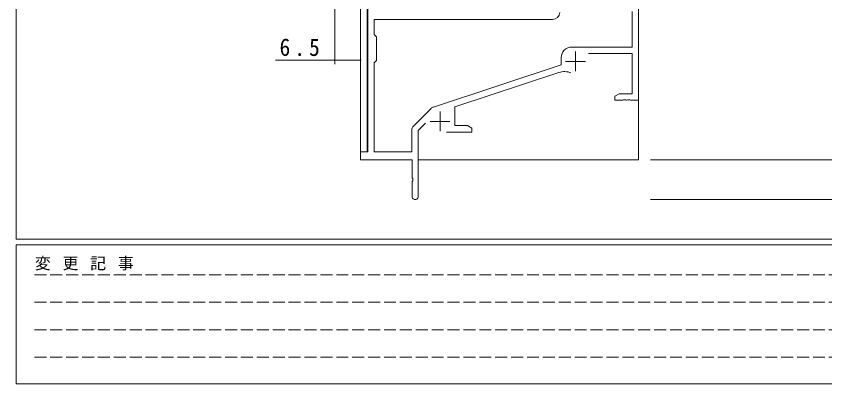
# Model space of a CAD drawing. Units: millimetres on the paper. Extents: x -420 to 373, y -297 to 267.
# Drawn here: x -417.7 to -214.1, y -297 to -204.4 of the extents above; entities that cross this region are included whole.
import ezdxf

# ---------------------------------------------------------------- set-up
doc = ezdxf.new("R2010")
doc.units = ezdxf.units.MM
doc.linetypes.add('DASHED3', pattern=[4, 3, -1])
for name, color, linetype, lineweight in [('0-1_YKK_ZWAK', 7, 'Continuous', 9), ('0-3_YKK_11', 7, 'Continuous', 9), ('0-4_YKK_12', 2, 'Continuous', 9), ('0-6_YKK_D', 6, 'Continuous', 9)]:
    doc.layers.add(name, color=color, linetype=linetype, lineweight=lineweight)
doc.styles.add('ＭＳ ゴシック', font='')
doc.styles.get('ＭＳ ゴシック').set_extended_font_data('MS Gothic')

msp = doc.modelspace()

# ---------------------------------------------------------------- linework, layer by layer
at = {"layer": '0-1_YKK_ZWAK'}
for p, q in [((-417.7, -260.575), (-417.7, 264.425)), ((352.3, -260.575), (-417.7, -260.575)), ((-417.7, -296.975), (-417.7, -261.975)), ((314.5, -261.975), (-417.7, -261.975)), ((-417.7, -296.975), (314.5, -296.975))]:
    msp.add_line(p, q, dxfattribs=at)
at = {"layer": '0-1_YKK_ZWAK', "linetype": 'DASHED3'}
for p, q in [((-413.101, -269.488), (-164.909, -269.488)), ((-413.101, -276.416), (-164.909, -276.416)), ((-413.101, -283.345), (-164.909, -283.345)), ((-413.101, -290.274), (-164.909, -290.274))]:
    msp.add_line(p, q, dxfattribs=at)
at = {"layer": '0-3_YKK_11'}
for p, q in [((-261, -225.575), (-261, -185.575)), ((-329.2, -195.475), (-329.2, -238.575)), ((-262.63, -212.175), (-262.63, -203.205)), ((-282.67, -205.205), (-327.57, -205.205)), ((-327.57, -205.205), (-327.57, -209.005)), ((-282.67, -205.205), (-327.57, -205.205)), ((-327.57, -209.005), (-327, -209.575)), ((-327, -209.575), (-327, -215.575)), ((-277.8, -212.175), (-262.63, -212.175)), ((-276.9, -213.275), (-276.9, -218.275)), ((-327, -215.575), (-327.57, -216.145)), ((-280.5, -216.675), (-280.5, -214.875)), ((-279.4, -215.775), (-274.4, -215.775)), ((-273.614, -213.805), (-262.63, -213.805)), ((-262.63, -213.805), (-262.63, -223.945)), ((-327.57, -216.145), (-327.57, -238.575)), ((-312.661, -227.264), (-280.5, -216.675)), ((-307.3, -227.215), (-281.073, -218.58)), ((-265.909, -223.945), (-267, -224.575)), ((-267, -224.575), (-267, -225.575)), ((-267, -225.575), (-264.958, -225.575)), ((-262.63, -223.945), (-265.909, -223.945)), ((-264.958, -225.575), (-264.775, -225.455)), ((-264.775, -225.455), (-264.225, -225.455)), ((-264.225, -225.455), (-264.042, -225.575)), ((-264.042, -225.575), (-263.958, -225.575)), ((-263.958, -225.575), (-263.775, -225.455)), ((-263.775, -225.455), (-263.225, -225.455)), ((-263.225, -225.455), (-263.042, -225.575)), ((-263.042, -225.575), (-261, -225.575)), ((-317.691, -232.066), (-313.252, -227.628)), ((-307.3, -231.945), (-307.3, -227.215)), ((-311, -228.375), (-311, -233.375)), ((-316.5, -233.18), (-314.648, -231.329)), ((-313.5, -230.875), (-308.5, -230.875)), ((-304.091, -231.945), (-307.3, -231.945)), ((-303, -232.575), (-304.091, -231.945)), ((-318.13, -238.575), (-318.13, -233.127)), ((-316.5, -249.825), (-316.5, -233.18)), ((-309.35, -233.575), (-303, -233.575)), ((-303, -233.575), (-303, -232.575)), ((-331, -238.575), (-331, -240.575)), ((-329.2, -238.575), (-331, -238.575)), ((-327.57, -238.575), (-318.13, -238.575)), ((-331, -240.575), (-318, -240.575)), ((-318, -240.575), (-318, -245.117)), ((-318, -245.117), (-317.88, -245.3)), ((-317.88, -245.85), (-318, -246.034)), ((-318, -246.034), (-318, -249.825)), ((-317.88, -245.3), (-317.88, -245.85))]:
    msp.add_line(p, q, dxfattribs=at)
for centre, radius, start, end in [((-282.67, -203.405), 1.8, 270, 357.27058), ((-277.8, -214.875), 2.7, 90, 179.99998), ((-279.666, -222.854), 4.5, 68.66068, 108.22311), ((-312.192, -228.688), 1.5, 108.22314, 134.99998), ((-316.63, -233.127), 1.5, 134.99998, 179.99997), ((-317.25, -249.825), 0.75, 179.99998, 0)]:
    msp.add_arc(centre, radius, start, end, dxfattribs=at)
at = {"layer": '0-4_YKK_12'}
for p, q in [((-331, -195.475), (-331, -238.875)), ((-329.37, -195.505), (-329.37, -238.546)), ((-261, -225.075), (-261, -240.575)), ((-316.5, -240.575), (-261, -240.575))]:
    msp.add_line(p, q, dxfattribs=at)
at = {"layer": '0-6_YKK_D'}
for p, q in [((-337.5, -198.475), (-337.5, -216.475)), ((-331, -198.475), (-331, -216.475)), ((-337.5, -215.475), (-352.4, -215.475)), ((-331, -215.475), (-337.5, -215.475)), ((-258, -240.575), (-170.3, -240.575)), ((-258, -240.575), (-170.3, -240.575)), ((-258, -250.575), (-170.3, -250.575))]:
    msp.add_line(p, q, dxfattribs=at)
for centre, start, end in [((-337.5, -215.475), 0, 180), ((-337.5, -215.475), 180, 0), ((-331, -215.475), 0, 180), ((-331, -215.475), 180, 0)]:
    msp.add_arc(centre, 0.106, start, end, dxfattribs=at)

# ---------------------------------------------------------------- texts
at = {"layer": '0-1_YKK_ZWAK', "insert": (-412.986, -268.422), "char_height": 2.933, "attachment_point": 7, "style": 'ＭＳ ゴシック'}
msp.add_mtext('\\T1.16;変\\~更\\~記\\~事', dxfattribs=at)
at = {"layer": '0-6_YKK_D', "color": 3, "insert": (-351.4, -214.475), "char_height": 4.399, "attachment_point": 7, "style": 'ＭＳ ゴシック'}
msp.add_mtext('\\T1.38;\\W0.9;6.5', dxfattribs=at)

doc.saveas('drawing.dxf')
